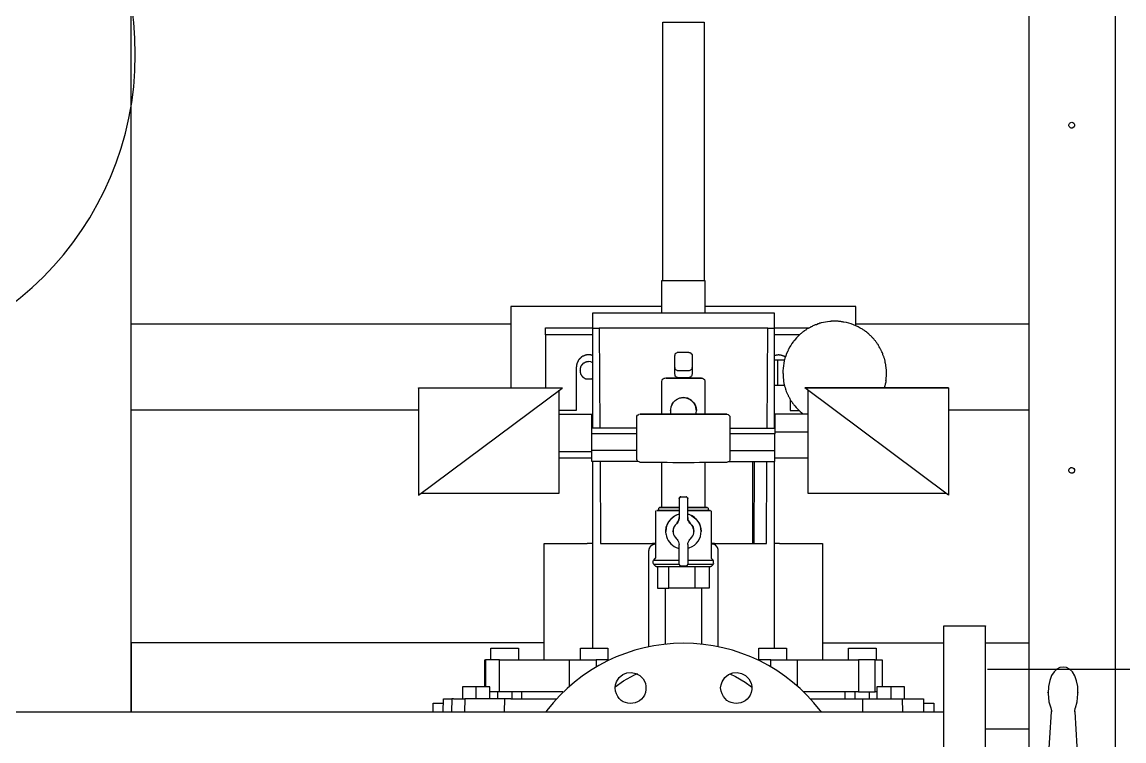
# Model space of a CAD drawing. Extents: x -234346 to 58427, y -132654 to -82394.
# Drawn here: x -199087 to -198449, y -103105 to -102688 of the extents above; entities that cross this region are included whole.
import ezdxf

# ---------------------------------------------------------------- set-up
doc = ezdxf.new("R2010")
doc.units = 0
doc.header["$LTSCALE"] = 8
doc.layers.get('0').update_dxf_attribs({"color": 9, "lineweight": 5})
doc.layers.add('M-PB_FIRE', color=1, linetype='Continuous')
doc.layers.add('PUMP EQUIPMENT BLOCK', color=30, linetype='Continuous')

# ---------------------------------------------------------------- blocks, each defined once
blk = doc.blocks.new('FIRE PUMP BLOCK')
for points in [[(947.01, 0), (0, 0), (0, -49.97), (88.66, -49.97)], [(159.99, -23.22), (129.88, -21.53), (130.05, -21.53)], [(162.18, -23.05), (162.35, -22.88), (165.88, -21.87)], [(171.1, -21.37), (171.27, -21.37)], [(130.05, -38.69), (129.88, -38.69), (159.99, -36.84)], [(165.88, -38.36), (162.35, -37.18), (162.18, -37.18), (161.84, -37.01), (161.17, -37.01), (161, -36.84), (159.99, -36.84), (160.33, -36.84)], [(171.1, -38.86), (171.27, -38.86)], [(947.01, -49.97), (111.37, -49.97)], [(200.03, -75.03), (200.03, -49.97), (150.07, -49.97), (150.07, -75.03)], [(384.93, -150.07), (384.93, -49.97), (334.96, -49.97), (334.96, -96.57)], [(209.79, -99.09), (209.96, -99.09), (209.96, -75.03), (209.79, -75.03)], [(159.99, -1400.91), (159.99, -99.09)], [(200.03, -169.41), (200.03, -99.09)], [(347.75, -96.57), (285.67, -96.57), (347.75, -179.68)], [(346.4, -177.99), (286.84, -177.99), (286.84, -98.25)], [(165.04, -111.04), (165.04, -104.98), (159.99, -104.98)], [(167.56, -112.05), (167.56, -111.04), (159.99, -110.87)], [(167.56, -146.37), (167.56, -123.32), (159.99, -123.15)], [(167.56, -123.32), (167.56, -121.3)], [(167.56, -121.97), (174.63, -121.97), (174.63, -129.88), (167.56, -129.88)], [(174.63, -129.88), (174.63, -137.95), (167.56, -137.95)], [(353.97, -132.57), (354.31, -132.4), (355.48, -132.4)], [(357.34, -132.4), (358.01, -132.4)], [(359.86, -132.57), (360.2, -132.74), (361.37, -132.74), (361.71, -132.91), (362.05, -132.91), (362.38, -133.08), (362.72, -133.08), (363.06, -133.24), (363.56, -133.24), (363.9, -133.41), (364.23, -133.41), (364.57, -133.58), (364.91, -133.58), (365.24, -133.75), (365.58, -133.92), (365.92, -133.92), (366.25, -134.08), (366.59, -134.25), (366.92, -134.42), (367.26, -134.42)], [(171.6, -148.55), (171.6, -138.96), (190.11, -138.96), (190.11, -134.93), (174.63, -134.93)], [(171.6, -137.95), (171.6, -138.96)], [(197.01, -138.63), (197.01, -138.46), (190.11, -138.46)], [(190.11, -138.96), (190.11, -148.55)], [(369.11, -135.26), (369.45, -135.43), (369.78, -135.6), (369.95, -135.6), (370.29, -135.77), (370.63, -136.1), (370.96, -136.27), (371.64, -136.61), (371.97, -136.78), (372.31, -136.94), (372.64, -137.11), (372.98, -137.28), (373.15, -137.62), (373.49, -137.79), (373.82, -137.95), (374.16, -138.12), (374.33, -138.46), (374.66, -138.63), (375, -138.8), (375.34, -139.13), (375.5, -139.3), (375.84, -139.47), (376.18, -139.8), (376.35, -139.97), (376.68, -140.31), (377.02, -140.48), (377.19, -140.81), (377.52, -140.98), (377.69, -141.32), (378.03, -141.49), (378.2, -141.82), (378.53, -142.16), (378.7, -142.33), (379.04, -142.66), (379.21, -143), (379.54, -143.17), (379.88, -143.84), (380.22, -144.01), (380.38, -144.35), (380.55, -144.68), (380.89, -145.02), (381.06, -145.19), (381.39, -145.86), (381.73, -146.2)], [(167.56, -150.07), (167.56, -146.37), (159.99, -146.2)], [(171.6, -142.5), (167.56, -142.5)], [(167.56, -150.57), (171.6, -150.57)], [(190.11, -150.74), (190.11, -148.55), (171.6, -148.55), (171.6, -150.74)], [(383.92, -150.07), (395.02, -150.07), (395.02, -237.55)], [(171.6, -156.46), (167.56, -156.46)], [(190.11, -154.44), (197.01, -154.44), (197.01, -154.1)], [(385.94, -157.13), (385.94, -157.47), (386.1, -157.81), (386.1, -158.48), (386.27, -158.82), (386.27, -159.99), (386.44, -160.33), (386.44, -162.18)], [(386.44, -164.03), (386.44, -164.37), (386.27, -164.7), (386.27, -165.21)], [(257.57, -194.31), (257.57, -193.47), (257.57, -173.45), (257.57, -169.41), (190.11, -169.41)], [(385.43, -170.26), (385.26, -170.59), (385.26, -170.93), (384.93, -171.6), (384.93, -171.94), (384.42, -172.95), (384.42, -173.28), (384.25, -173.79), (384.08, -174.13)], [(167.56, -176.31), (167.56, -173.12)], [(307.03, -177.99), (307.03, -197.01)], [(322.34, -197.01), (322.34, -177.99)], [(332.44, -197.01), (332.77, -197.01), (332.77, -177.99)], [(381.73, -178.67), (381.56, -179), (381.22, -179.17)], [(383.24, -175.81), (383.24, -175.98), (383.08, -176.31), (382.74, -176.65), (382.57, -176.99)], [(382.57, -197.51), (382.57, -177.49)], [(171.6, -179.34), (171.6, -180.18)], [(190.11, -185.9), (190.11, -184.05), (175.13, -184.05)], [(190.11, -184.05), (190.11, -179.34)], [(333.28, -181.36), (333.11, -181.19), (332.77, -180.85), (332.77, -180.69)], [(340.85, -188.09), (334.62, -188.09), (334.62, -182.87)], [(380.22, -180.69), (380.05, -181.02), (379.71, -181.36), (379.54, -181.53), (379.37, -181.86), (379.04, -182.2), (378.87, -182.37), (378.53, -182.71)], [(378.53, -182.87), (378.53, -197.51)], [(197.01, -190.44), (197.01, -190.28), (190.11, -190.28)], [(338.32, -186.24), (337.99, -186.07), (337.65, -185.73), (337.48, -185.57)], [(340.68, -187.92), (340.34, -187.75), (340.01, -187.58)], [(344.21, -189.77), (343.88, -189.6), (343.54, -189.43), (343.2, -189.27), (342.87, -189.1), (342.7, -188.93), (342.36, -188.76)], [(356.49, -192.46), (355.99, -192.29), (353.47, -192.29), (353.13, -192.13), (351.95, -192.13), (351.62, -191.96), (351.28, -191.96), (350.94, -191.79), (350.27, -191.79), (349.76, -191.62), (349.43, -191.62), (349.09, -191.45), (348.76, -191.45), (348.42, -191.29), (348.08, -191.12), (347.75, -191.12), (347.41, -190.95), (347.07, -190.95), (346.4, -190.61)], [(365.75, -191.12), (365.75, -191.29), (365.92, -191.29), (365.92, -191.62), (366.08, -191.62), (366.08, -191.79), (366.25, -191.96), (366.25, -192.29), (366.42, -192.29), (366.42, -192.63), (366.59, -192.8), (366.59, -193.3), (366.76, -193.47), (366.76, -194.48), (366.92, -194.65), (366.92, -195.15), (366.76, -195.32), (366.76, -196.33), (366.59, -196.5), (366.59, -197.01), (366.42, -197.17), (366.42, -197.34)], [(370.12, -189.1), (369.78, -189.27), (369.45, -189.43), (369.11, -189.6)], [(375, -185.9), (374.83, -186.24), (374.5, -186.41)], [(190.11, -199.36), (190.11, -197.34)], [(305.18, -197.51), (197.01, -197.51)], [(257.57, -197.17), (257.57, -197.51)], [(305.18, -223.76), (305.18, -197.01), (311.57, -197.01)], [(311.57, -223.08), (311.57, -197.01), (321.16, -197.01), (321.16, -223.08)], [(324.36, -223.08), (324.36, -197.01), (321.16, -197.01)], [(326.04, -197.01), (324.36, -197.01)], [(382.4, -197.51), (324.36, -197.51)], [(325.03, -197.51), (325.03, -197.01)], [(349.09, -191.62), (349.09, -195.32), (350.77, -195.32)], [(349.09, -195.32), (349.09, -197.51)], [(357.67, -192.46), (356.33, -192.46)], [(362.38, -195.32), (364.06, -195.32), (364.06, -191.62)], [(364.06, -197.51), (364.06, -195.32)], [(391.32, -197.68), (391.32, -197.51), (382.4, -197.51), (382.4, -197.68)], [(186.24, -199.36), (190.11, -199.36), (190.11, -206.59)], [(257.57, -202.39), (257.57, -201.88), (305.18, -201.72)], [(324.36, -201.55), (382.4, -201.21), (382.4, -200.37)], [(382.4, -201.21), (382.4, -209.12)], [(176.65, -210.8), (174.8, -210.46), (172.95, -210.46)], [(190.11, -206.26), (197.01, -206.26), (197.01, -205.75)], [(257.57, -206.26), (257.57, -205.59), (257.57, -205.08)], [(257.57, -209.12), (305.18, -208.78)], [(305.18, -209.96), (257.57, -209.96)], [(182.03, -223.08), (180.52, -219.89), (177.32, -214.17), (174.63, -210.63)], [(257.57, -219.55), (257.57, -217.53), (257.57, -215.34)], [(332.6, -224.76), (332.6, -224.6), (332.44, -224.09), (331.43, -223.08), (330.59, -223.08), (306.7, -223.08), (306.02, -223.08), (305.35, -223.42), (305.01, -223.76), (304.85, -224.09), (304.68, -224.43), (304.68, -224.76)], [(170.42, -227.62), (172.11, -228.13), (173.96, -228.47), (175.64, -228.13), (177.49, -227.62)], [(332.6, -225.1), (332.6, -224.93), (332.6, -225.1)], [(198.01, -229.98), (253.53, -229.98), (254.54, -229.98), (254.54, -230.15), (255.05, -230.15), (255.05, -230.32), (255.38, -230.32), (255.38, -230.48), (255.72, -230.48), (255.72, -230.65), (255.89, -230.65), (255.89, -230.82), (256.06, -230.82), (256.06, -230.99), (256.22, -230.99), (256.22, -231.16), (256.39, -231.16), (256.39, -231.33), (256.56, -231.33), (256.56, -231.49), (256.73, -231.49), (256.73, -231.66), (256.9, -231.66), (256.9, -232), (257.07, -232), (257.07, -232.34), (257.23, -232.34), (257.23, -232.84), (257.4, -232.84), (257.4, -233.01)], [(244.28, -235.03), (231.66, -235.03), (231.66, -243.44)], [(245.63, -232.84), (245.63, -232.67), (244.28, -234.02), (244.28, -234.19)], [(246.13, -232.5), (245.96, -232.5), (247.48, -232.5), (247.64, -232.5)], [(276.75, -234.35), (276.41, -234.02), (276.24, -234.02), (249.5, -234.02), (249.33, -234.02), (249.16, -233.85), (247.81, -232.67), (247.81, -232.84)], [(257.57, -232), (257.57, -234.02), (257.4, -233.85)], [(276.75, -235.53), (276.75, -235.2), (276.75, -235.7), (276.75, -234.52), (276.75, -234.69)], [(278.43, -236.04), (278.1, -235.7), (277.93, -235.7), (277.25, -235.7), (276.92, -235.7)], [(231.66, -239.57), (199.36, -239.57)], [(274.39, -246.64), (274.56, -247.48), (274.39, -246.47), (273.72, -245.12), (271.87, -242.77), (269.01, -240.75), (266.32, -239.91), (264.64, -239.74), (264.8, -239.74)], [(278.43, -237.55), (278.43, -236.2), (278.43, -236.37)], [(278.43, -237.21), (278.43, -237.05), (278.43, -237.38)], [(304.68, -237.55), (278.94, -237.55), (278.77, -237.38)], [(351.45, -237.55), (332.6, -237.55)], [(332.6, -242.77), (333.11, -242.6), (334.62, -242.43), (334.79, -242.43), (335.13, -242.6), (336.81, -242.77), (338.83, -243.78), (340.51, -245.29), (341.86, -247.64), (341.86, -247.81), (342.19, -250.17), (341.86, -252.36), (340.85, -254.21), (339.33, -255.89), (336.98, -257.07), (336.98, -257.23), (335.13, -257.57), (334.62, -257.57), (334.79, -257.57)], [(336.31, -242.6), (334.62, -242.43), (334.79, -242.43)], [(353.47, -239.4), (353.47, -239.06), (353.13, -238.39), (352.62, -237.89), (351.95, -237.55), (351.62, -237.55)], [(353.47, -239.74), (353.47, -239.57), (353.47, -239.74)], [(409.99, -237.89), (409.99, -237.55), (391.32, -237.55)], [(559.7, -238.22), (559.7, -238.06), (409.99, -238.06)], [(244.28, -243.44), (231.66, -243.44), (231.66, -258.41), (244.28, -258.41)], [(245.63, -252.52), (245.46, -252.52), (245.29, -252.36), (245.12, -252.36), (244.95, -252.19), (244.78, -252.02), (244.78, -251.85), (244.62, -251.68), (244.62, -251.51), (244.62, -248.49), (244.62, -248.32), (244.78, -248.15), (244.78, -247.98), (244.95, -247.81), (245.12, -247.64), (245.29, -247.64), (245.46, -247.48), (245.63, -247.48)], [(257.07, -247.48), (256.56, -247.48), (254.88, -247.48), (245.63, -247.48), (245.63, -245.12)], [(247.81, -245.12), (247.81, -247.48)], [(254.71, -247.48), (255.05, -246.64)], [(259.93, -246.3), (260.26, -245.96), (261.27, -245.12)], [(269.52, -246.3), (269.01, -245.96), (268.17, -245.12), (266.99, -244.45), (265.98, -244.11), (264.64, -243.94), (264.8, -243.94)], [(268.17, -245.12), (269.01, -245.96), (269.35, -246.3)], [(272.71, -247.48), (272.21, -247.48), (272.71, -247.48), (274.56, -247.48), (283.65, -247.48), (283.82, -247.48), (283.98, -247.64), (284.15, -247.64), (284.66, -248.15), (284.66, -248.49), (284.66, -248.15), (284.32, -247.81), (284.32, -247.64), (284.15, -247.64), (283.82, -247.48), (283.65, -247.48), (283.82, -247.48)], [(276.75, -246.47), (276.75, -247.48), (276.75, -245.46)], [(278.43, -245.63), (278.43, -247.48), (278.43, -246.8)], [(284.66, -251.51), (284.66, -248.49)], [(356.49, -244.95), (355.65, -244.95), (355.32, -245.12), (354.98, -245.12), (354.64, -245.29), (354.31, -245.63), (353.97, -245.96), (353.8, -246.3), (353.8, -246.64), (353.63, -246.97), (353.63, -253.03), (353.8, -253.36), (353.8, -253.7), (353.97, -254.04), (354.31, -254.37), (354.64, -254.71), (354.98, -254.88), (355.32, -254.88), (355.65, -255.05), (356.49, -255.05)], [(368.44, -253.36), (368.44, -253.03), (368.44, -246.97), (368.27, -246.8), (368.27, -246.13), (368.1, -246.13), (368.1, -245.79), (367.93, -245.79), (367.93, -245.63), (367.77, -245.63), (367.77, -245.46), (367.6, -245.46), (367.6, -245.29), (367.43, -245.29), (367.43, -245.12), (367.09, -245.12), (367.09, -244.95), (366.42, -244.95), (359.69, -244.95), (359.35, -245.12), (358.85, -245.12), (358.51, -245.29), (358.34, -245.63), (358.01, -245.96), (357.67, -246.64), (357.67, -246.97), (357.67, -253.03), (357.67, -253.36), (357.84, -253.7), (358.01, -254.04), (358.34, -254.37), (358.51, -254.71), (358.85, -254.88), (359.35, -254.88), (359.69, -255.05), (359.35, -255.05)], [(359.69, -244.95), (359.35, -244.95)], [(245.63, -254.88), (245.63, -252.52), (254.88, -252.52), (256.56, -252.52), (257.07, -252.52)], [(247.81, -252.52), (247.81, -254.88)], [(255.38, -254.21), (254.71, -252.52)], [(261.27, -254.88), (260.26, -254.04), (259.93, -253.7)], [(269.35, -253.7), (269.01, -254.04), (268.17, -254.88), (266.99, -255.55), (265.98, -255.89), (264.64, -256.06), (264.8, -256.06)], [(269.52, -253.7), (269.01, -254.04), (268.17, -254.88)], [(283.82, -252.52), (283.65, -252.52), (283.82, -252.52), (284.15, -252.36), (284.32, -252.36), (284.32, -252.19), (284.66, -251.85), (284.66, -251.51), (284.66, -251.85), (284.15, -252.36), (283.98, -252.36), (283.82, -252.52), (283.65, -252.52), (274.56, -252.52), (272.71, -252.52), (272.21, -252.52), (272.71, -252.52)], [(276.75, -254.54), (276.75, -252.52), (276.75, -253.53)], [(278.43, -253.2), (278.43, -252.52), (278.43, -254.37)], [(359.69, -255.05), (366.42, -255.05), (366.92, -254.88)], [(199.36, -260.43), (231.66, -260.43)], [(244.28, -264.97), (231.66, -264.97), (231.66, -258.41)], [(262.79, -260.09), (264.64, -260.26), (264.8, -260.26)], [(332.6, -257.23), (333.95, -257.4)], [(332.6, -262.45), (351.45, -262.45), (352.29, -262.28), (352.79, -262.11), (353.13, -261.78), (353.3, -261.44), (353.47, -261.1), (353.47, -260.77)], [(198.01, -270.02), (253.53, -270.02), (253.53, -269.85), (254.54, -269.85), (254.54, -269.68), (255.05, -269.68), (255.05, -269.52), (255.38, -269.52), (255.38, -269.35), (255.72, -269.35), (255.72, -269.18), (255.89, -269.18), (255.89, -269.01), (256.06, -269.01), (256.06, -268.84), (256.22, -268.84), (256.22, -268.67), (256.39, -268.67), (256.39, -268.51), (256.56, -268.51), (256.56, -268.34), (256.73, -268.34), (256.73, -268.17), (256.9, -268.17), (256.9, -267.83), (257.07, -267.83), (257.07, -267.5), (257.23, -267.5), (257.23, -266.99), (257.4, -266.99), (257.4, -265.98), (257.57, -265.98), (257.57, -268)], [(244.28, -265.81), (244.28, -265.98), (245.63, -267.33), (245.63, -267.16)], [(246.13, -267.5), (245.96, -267.5), (247.48, -267.5), (247.64, -267.5)], [(247.81, -267.16), (247.81, -267.33), (249.16, -266.15)], [(248.99, -266.32), (248.99, -266.15), (249.16, -266.15), (249.33, -265.98), (249.5, -265.98), (276.24, -265.98), (276.58, -265.98), (276.58, -265.81)], [(276.75, -265.31), (276.75, -265.48), (276.75, -264.3), (276.75, -264.8), (276.75, -264.47)], [(276.92, -264.3), (277.25, -264.3), (277.93, -264.3), (278.1, -264.3), (278.43, -263.96)], [(278.43, -263.63), (278.43, -263.8), (278.43, -262.62)], [(278.43, -262.79), (278.43, -262.95), (278.43, -262.79)], [(278.6, -262.62), (278.77, -262.45), (278.94, -262.45), (304.68, -262.45)], [(395.02, -262.45), (395.02, -349.93), (347.75, -349.93)], [(391.32, -262.45), (409.99, -262.45), (409.99, -262.28)], [(409.99, -261.94), (559.7, -261.94), (559.7, -261.78)], [(176.65, -272.04), (174.8, -271.7), (172.95, -271.7)], [(332.6, -273.89), (332.6, -274.06), (332.6, -273.89)], [(174.63, -289.54), (177.99, -284.66), (181.53, -278.26), (182.2, -276.41)], [(257.57, -284.66), (257.57, -282.47), (257.57, -280.45)], [(304.68, -275.24), (304.68, -275.4), (304.85, -275.74), (305.18, -276.41), (305.69, -276.75), (306.36, -276.92), (306.7, -276.92), (330.59, -276.92), (331.43, -276.92), (331.93, -276.58), (332.27, -276.24), (332.6, -275.57), (332.6, -275.4)], [(305.18, -276.24), (305.18, -302.99), (310.73, -302.99), (310.73, -322.01)], [(311.57, -276.92), (311.57, -302.99)], [(321.16, -276.92), (321.16, -302.99)], [(324.36, -276.92), (324.36, -302.99)], [(170.42, -288.86), (172.11, -289.37), (173.96, -289.54), (175.64, -289.37), (177.49, -288.86)], [(190.11, -293.41), (190.11, -300.64), (186.24, -300.64)], [(382.4, -290.88), (382.4, -298.79)], [(197.01, -293.91), (197.01, -293.74), (190.11, -293.74)], [(257.57, -294.92), (257.57, -294.41), (257.57, -293.74)], [(305.18, -298.28), (257.57, -298.12), (257.57, -297.61)], [(382.4, -299.63), (382.4, -298.79), (324.36, -298.45)], [(190.11, -302.66), (190.11, -300.64)], [(190.11, -330.59), (257.57, -330.59), (257.57, -326.55), (257.57, -306.53), (257.57, -305.69)], [(197.01, -302.49), (305.18, -302.49)], [(257.57, -302.49), (257.57, -302.66)], [(307.03, -302.99), (307.03, -322.01)], [(310.73, -302.99), (310.9, -302.99)], [(324.36, -302.49), (382.4, -302.49)], [(325.03, -302.99), (325.03, -302.49)], [(332.6, -322.01), (332.6, -302.99), (332.27, -302.99)], [(362.38, -302.49), (362.89, -303.67), (363.06, -305.01), (362.89, -305.01), (362.89, -306.19), (362.72, -306.36), (362.72, -306.7), (362.55, -306.7), (362.55, -307.03), (362.38, -307.2), (362.38, -307.37), (362.21, -307.54), (362.21, -307.71), (362.05, -307.71), (362.05, -307.87), (361.88, -308.04), (361.88, -308.21), (361.71, -308.21), (361.71, -308.38), (361.54, -308.38), (361.54, -308.55), (361.37, -308.55), (361.37, -308.71), (361.2, -308.71), (361.2, -308.88), (361.04, -308.88), (360.87, -309.05), (360.7, -309.05), (360.7, -309.22), (360.53, -309.22), (360.36, -309.39), (360.2, -309.39), (360.03, -309.56), (359.69, -309.56), (359.69, -309.72), (359.35, -309.72), (359.19, -309.89), (358.01, -309.89), (358.01, -310.06), (357.84, -309.89), (356.66, -309.89), (356.49, -309.72), (356.16, -309.72), (356.16, -309.56), (355.82, -309.56), (355.65, -309.39), (355.48, -309.39), (355.32, -309.22), (355.15, -309.22), (355.15, -309.05), (354.98, -309.05), (354.81, -308.88), (354.64, -308.88), (354.64, -308.71), (354.48, -308.71), (354.48, -308.55), (354.31, -308.55), (354.31, -308.38), (354.14, -308.38), (354.14, -308.21), (353.97, -308.21), (353.97, -308.04), (353.8, -307.87), (353.8, -307.71), (353.63, -307.71), (353.63, -307.54), (353.47, -307.37), (353.47, -307.2), (353.3, -307.03), (353.3, -306.7), (353.13, -306.7), (353.13, -306.36), (352.96, -306.19), (352.96, -303.67), (353.13, -303.5), (353.13, -303.16), (353.3, -303.16), (353.3, -302.83), (353.47, -302.66), (353.47, -302.49)], [(366.92, -305.01), (366.92, -306.19), (366.76, -306.36), (366.76, -306.86), (366.59, -307.03), (366.59, -307.37), (366.42, -307.54), (366.42, -307.71), (366.25, -307.87), (366.25, -308.21), (366.08, -308.21), (366.08, -308.55), (365.92, -308.55), (365.92, -308.71), (365.75, -308.88), (365.75, -309.05), (365.58, -309.05), (365.58, -309.22), (365.41, -309.22), (365.41, -309.39), (365.24, -309.39), (365.24, -309.56), (365.07, -309.72), (364.91, -309.89), (364.74, -310.06), (364.57, -310.23), (364.4, -310.23), (364.4, -310.4), (364.23, -310.4), (364.23, -310.57), (364.06, -310.57), (364.06, -310.73), (363.9, -310.73), (363.73, -310.9), (363.56, -310.9), (363.56, -311.07), (363.22, -311.07), (363.22, -311.24), (362.89, -311.24), (362.89, -311.41), (362.55, -311.41), (362.55, -311.57), (362.05, -311.57), (361.88, -311.74), (361.37, -311.74), (361.2, -311.91)], [(366.59, -302.49), (366.59, -302.83), (366.76, -302.99), (366.76, -303.5), (366.92, -303.67), (366.92, -304.17)], [(378.53, -302.49), (378.53, -329.91), (382.57, -329.91), (382.57, -302.49)], [(382.4, -302.32), (382.4, -302.49), (391.32, -302.49), (391.32, -302.32)], [(190.11, -309.72), (197.01, -309.72), (197.01, -309.39)], [(360.03, -312.08), (334.62, -312.08), (334.62, -322.01)], [(360.36, -311.91), (360.03, -311.91)], [(175.13, -315.95), (190.11, -315.95), (190.11, -314.1)], [(190.11, -320.83), (190.11, -315.95)], [(167.56, -326.88), (167.56, -323.69)], [(171.6, -319.82), (171.6, -320.83)], [(286.84, -401.75), (286.84, -322.01), (346.4, -322.01)], [(347.58, -403.43), (347.75, -403.43), (347.75, -320.32), (347.58, -320.32)], [(200.03, -330.59), (200.03, -569.99), (159.99, -569.99), (495.96, -569.99), (976.95, -569.99)], [(375.34, -329.91), (374.5, -329.91), (347.75, -329.91)], [(378.53, -329.91), (378.2, -329.91)], [(167.56, -343.54), (171.6, -343.54)], [(167.56, -349.93), (167.56, -353.63), (159.99, -353.8)], [(171.6, -349.43), (167.56, -349.43)], [(197.01, -345.73), (197.01, -345.56), (190.11, -345.56)], [(334.96, -403.43), (334.96, -569.99), (384.93, -569.99), (384.93, -349.93)], [(167.56, -353.63), (167.56, -376.68), (159.99, -376.85)], [(171.6, -355.48), (171.6, -356.49), (190.11, -356.49), (190.11, -355.48)], [(171.6, -356.49), (171.6, -362.05)], [(190.11, -356.49), (190.11, -364.57)], [(167.56, -357.5), (171.6, -357.5)], [(167.56, -362.05), (174.63, -362.05), (174.63, -370.12)], [(190.11, -361.54), (197.01, -361.54), (197.01, -361.37)], [(167.56, -370.12), (174.63, -370.12), (174.63, -378.03), (167.56, -378.03)], [(174.63, -365.07), (190.11, -365.07), (190.11, -364.57), (174.63, -364.57)], [(167.56, -377.69), (167.56, -376.68)], [(167.56, -383.24), (167.56, -384.08), (159.99, -384.42)], [(159.99, -389.13), (167.56, -388.96), (167.56, -384.08)], [(159.99, -395.02), (165.04, -395.02), (165.04, -388.96)]]:
    blk.add_lwpolyline(points)
for points in [[(159.99, -23.22), (160.33, -23.22)], [(347.75, -179.68), (347.91, -179.68), (347.91, -96.57), (347.75, -96.57)], [(332.6, -225.94), (332.6, -226.11)], [(274.56, -252.52), (274.06, -254.21), (273.05, -255.89), (271.7, -257.4), (270.19, -258.58), (268.51, -259.59), (266.66, -260.09), (264.64, -260.26), (267.16, -259.93), (270.02, -258.75), (272.38, -256.73), (273.55, -255.38), (274.39, -253.53)], [(353.47, -260.43), (353.47, -260.26)], [(332.6, -275.07), (332.6, -274.9)], [(285.67, -403.43), (347.58, -320.32), (347.58, -403.43)]]:
    blk.add_lwpolyline(points, close=True)
for points in [[(298.45, -24.39, 1.228258), (301.65, -25.07), (301.48, -24.39), (301.14, -23.89)], [(498.49, -24.39, 1.228258), (501.68, -25.07), (501.51, -24.39), (501.18, -23.89)], [(159.99, -170.09), (160.83, -170.76, -0.492322), (160.83, -329.07), (159.83, -329.74)], [(304.68, -275.07), (304.68, -274.9, -0.001351), (304.68, -225.1), (304.68, -224.93)]]:
    blk.add_lwpolyline(points, format="xyb")
at = {"ltscale": 1.032}
blk.add_circle((540.96, -750), 182.5, dxfattribs=at)
blk.add_arc((352.97, -145.56), 12.85, 93.80695, 113.18452)
for points in [[(165.88, -21.87), (192.62, -18.12), (192.89, -41.9), (165.88, -38.36)], [(160.33, -23.22), (161.47, -23.26), (161.23, -23.2), (162.18, -23.05)], [(301.14, -23.89), (300.26, -23.05), (298.95, -23.32), (298.45, -24.39)], [(501.18, -23.89), (500.3, -23.05), (498.99, -23.32), (498.49, -24.39)], [(-9.59, -75.03), (63.54, -75.03), (136.66, -75.03), (209.79, -75.03)], [(-9.59, -99.09), (63.54, -99.09), (136.66, -99.09), (209.79, -99.09)], [(167.56, -121.3), (167.56, -118.21), (167.56, -115.13), (167.56, -112.05)], [(352.12, -132.74), (353.03, -132.63), (352.68, -132.51), (353.97, -132.57)], [(355.48, -132.4), (356.1, -132.4), (356.72, -132.4), (357.34, -132.4)], [(358.01, -132.4), (358.92, -132.51), (358.57, -132.63), (359.86, -132.57)], [(197.01, -154.1), (197.01, -148.95), (197.01, -143.79), (197.01, -138.63)], [(367.26, -134.42), (367.86, -134.57), (368.53, -135), (369.11, -135.26)], [(381.73, -146.2), (383.79, -149.85), (385.31, -153.05), (385.94, -157.13)], [(167.56, -173.12), (167.56, -165.43), (167.56, -157.75), (167.56, -150.07)], [(171.6, -150.74), (171.6, -160.27), (171.6, -169.81), (171.6, -179.34)], [(190.11, -179.34), (190.11, -169.81), (190.11, -160.27), (190.11, -150.74)], [(386.27, -165.21), (386.18, -167.27), (385.76, -168.36), (385.43, -170.26)], [(386.44, -162.18), (386.44, -162.8), (386.44, -163.41), (386.44, -164.03)], [(382.57, -176.99), (382.29, -177.55), (382.01, -178.11), (381.73, -178.67)], [(384.08, -174.13), (383.8, -174.69), (383.52, -175.25), (383.24, -175.81)], [(337.48, -185.57), (336.2, -184.65), (334.2, -182.64), (333.28, -181.36)], [(378.53, -182.71), (378.06, -183.36), (375.74, -185.56), (375, -185.9)], [(381.22, -179.17), (380.41, -181.04), (380.64, -179.72), (380.22, -180.69)], [(190.11, -197.34), (190.11, -193.53), (190.11, -189.72), (190.11, -185.9)], [(197.01, -205.75), (197.01, -200.65), (197.01, -195.55), (197.01, -190.44)], [(340.01, -187.58), (339.06, -186.5), (339.27, -187.32), (338.32, -186.24)], [(342.36, -188.76), (341.8, -188.48), (341.24, -188.2), (340.68, -187.92)], [(346.4, -190.61), (345.12, -190.31), (345.4, -190.37), (344.21, -189.77)], [(369.11, -189.6), (365.51, -191.42), (361.63, -192.16), (357.67, -192.46)], [(374.5, -186.41), (373.05, -187.47), (371.79, -188.33), (370.12, -189.1)], [(257.57, -194.31), (257.57, -195.27), (257.57, -196.22), (257.57, -197.17)], [(332.44, -197.01), (330.31, -197.01), (328.17, -197.01), (326.04, -197.01)], [(350.77, -195.32), (354.64, -195.32), (358.51, -195.32), (362.38, -195.32)], [(382.4, -200.37), (382.4, -199.47), (382.4, -198.58), (382.4, -197.68)], [(391.32, -302.32), (391.32, -267.44), (391.32, -232.56), (391.32, -197.68)], [(257.57, -205.08), (257.57, -204.18), (257.57, -203.29), (257.57, -202.39)], [(172.95, -210.46), (163.61, -211.45), (161.98, -224.1), (170.42, -227.62)], [(257.57, -215.34), (257.57, -212.31), (257.57, -209.29), (257.57, -206.26)], [(382.4, -209.12), (382.4, -236.37), (382.4, -263.63), (382.4, -290.88)], [(177.49, -227.62), (185.08, -224.36), (184.53, -213.16), (176.65, -210.8)], [(257.57, -232), (257.57, -227.85), (257.57, -223.7), (257.57, -219.55)], [(332.6, -274.9), (332.6, -258.3), (332.6, -241.7), (332.6, -225.1)], [(332.6, -225.1), (332.6, -241.7), (332.6, -258.3), (332.6, -274.9)], [(332.6, -226.11), (332.6, -242.04), (332.6, -257.96), (332.6, -273.89)], [(332.6, -273.89), (332.6, -257.96), (332.6, -242.04), (332.6, -226.11)], [(244.28, -265.81), (244.28, -255.27), (244.28, -244.73), (244.28, -234.19)], [(245.63, -245.12), (245.63, -241.03), (245.63, -236.93), (245.63, -232.84)], [(247.81, -232.84), (247.81, -236.93), (247.81, -241.03), (247.81, -245.12)], [(257.4, -233.85), (257.4, -233.57), (257.4, -233.29), (257.4, -233.01)], [(276.75, -234.69), (276.75, -238.62), (276.75, -242.54), (276.75, -246.47)], [(276.75, -245.46), (276.75, -242.15), (276.75, -238.84), (276.75, -235.53)], [(255.05, -246.64), (258.44, -237.4), (270.89, -237.54), (274.39, -246.64)], [(278.43, -236.37), (278.43, -239.46), (278.43, -242.54), (278.43, -245.63)], [(278.43, -246.8), (278.43, -243.61), (278.43, -240.41), (278.43, -237.21)], [(353.47, -260.26), (353.47, -253.42), (353.47, -246.58), (353.47, -239.74)], [(353.47, -239.74), (353.47, -246.58), (353.47, -253.42), (353.47, -260.26)], [(409.99, -262.28), (409.99, -254.15), (409.99, -246.02), (409.99, -237.89)], [(559.7, -261.78), (559.7, -253.93), (559.7, -246.07), (559.7, -238.22)], [(257.07, -247.48), (258.15, -247.56), (259.05, -246.83), (259.93, -246.3)], [(261.27, -245.12), (263.19, -243.49), (266.2, -243.68), (268.17, -245.12)], [(269.35, -246.3), (270.22, -246.83), (271.12, -247.56), (272.21, -247.48)], [(272.21, -247.48), (271.18, -247.56), (270.27, -246.87), (269.52, -246.3)], [(333.95, -257.4), (343.33, -257.83), (345.44, -245.47), (336.31, -242.6)], [(359.35, -244.95), (358.4, -244.95), (357.45, -244.95), (356.49, -244.95)], [(245.63, -267.16), (245.63, -263.07), (245.63, -258.97), (245.63, -254.88)], [(247.81, -254.88), (247.81, -258.97), (247.81, -263.07), (247.81, -267.16)], [(262.79, -260.09), (259.49, -259.57), (256.77, -257.18), (255.38, -254.21)], [(259.93, -253.7), (259.05, -253.17), (258.15, -252.44), (257.07, -252.52)], [(268.17, -254.88), (266.2, -256.32), (263.19, -256.51), (261.27, -254.88)], [(272.21, -252.52), (271.12, -252.44), (270.22, -253.17), (269.35, -253.7)], [(269.52, -253.7), (270.27, -253.13), (271.18, -252.44), (272.21, -252.52)], [(276.75, -253.53), (276.75, -257.46), (276.75, -261.38), (276.75, -265.31)], [(276.75, -264.47), (276.75, -261.16), (276.75, -257.85), (276.75, -254.54)], [(278.43, -262.79), (278.43, -259.59), (278.43, -256.39), (278.43, -253.2)], [(278.43, -254.37), (278.43, -257.46), (278.43, -260.54), (278.43, -263.63)], [(356.49, -255.05), (357.45, -255.05), (358.4, -255.05), (359.35, -255.05)], [(366.92, -254.88), (367.86, -255.01), (368.1, -253.97), (368.44, -253.36)], [(257.57, -280.45), (257.57, -276.3), (257.57, -272.15), (257.57, -268)], [(172.95, -271.7), (163.61, -272.69), (161.98, -285.34), (170.42, -288.86)], [(177.49, -288.86), (185.08, -285.6), (184.53, -274.4), (176.65, -272.04)], [(257.57, -293.74), (257.57, -290.71), (257.57, -287.69), (257.57, -284.66)], [(197.01, -309.39), (197.01, -304.23), (197.01, -299.07), (197.01, -293.91)], [(257.57, -297.61), (257.57, -296.71), (257.57, -295.82), (257.57, -294.92)], [(382.4, -302.32), (382.4, -301.42), (382.4, -300.53), (382.4, -299.63)], [(190.11, -314.1), (190.11, -310.28), (190.11, -306.47), (190.11, -302.66)], [(257.57, -302.66), (257.57, -303.67), (257.57, -304.68), (257.57, -305.69)], [(310.9, -302.99), (318.02, -302.99), (325.15, -302.99), (332.27, -302.99)], [(366.92, -304.17), (366.92, -304.45), (366.92, -304.73), (366.92, -305.01)], [(361.2, -311.91), (360.92, -311.91), (360.64, -311.91), (360.36, -311.91)], [(171.6, -320.83), (171.6, -332.38), (171.6, -343.93), (171.6, -355.48)], [(190.11, -355.48), (190.11, -343.93), (190.11, -332.38), (190.11, -320.83)], [(167.56, -349.93), (167.56, -342.25), (167.56, -334.57), (167.56, -326.88)], [(378.2, -329.91), (377.24, -329.91), (376.29, -329.91), (375.34, -329.91)], [(197.01, -361.37), (197.01, -356.16), (197.01, -350.94), (197.01, -345.73)], [(167.56, -383.24), (167.56, -381.39), (167.56, -379.54), (167.56, -377.69)]]:
    blk.add_open_spline(points, degree=3)

msp = doc.modelspace()

# ---------------------------------------------------------------- linework, layer by layer
at = {"layer": 'M-PB_FIRE', "lineweight": -3, "ltscale": 1.032}
msp.add_line((-198527.95, -103063.14), (-198443.81, -103063.14), dxfattribs=at)

# ---------------------------------------------------------------- block references
at = {"layer": 'PUMP EQUIPMENT BLOCK', "ltscale": 1.032, "xscale": -1, "rotation": 270}
msp.add_blockref('FIRE PUMP BLOCK', (-198454.12, -103247.94), dxfattribs=at)

doc.saveas('drawing.dxf')
